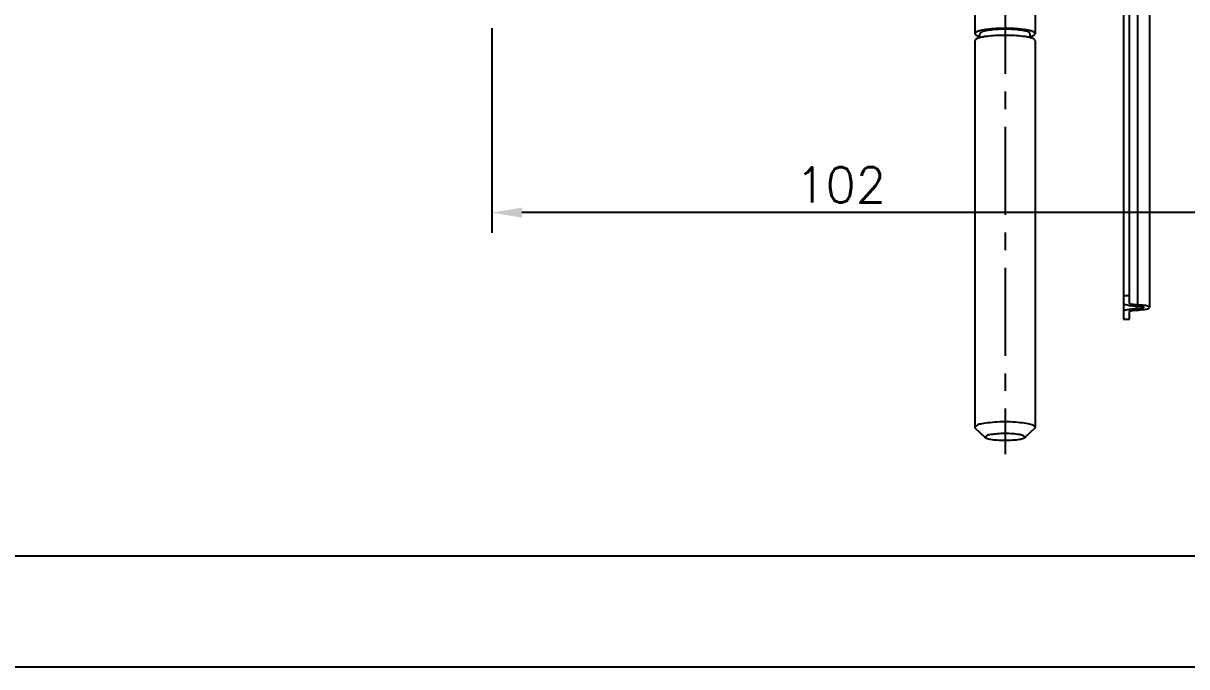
# Model space of a CAD drawing. Extents: x 10556 to 11150, y -5808 to -5388.
# Drawn here: x 10619.1 to 10734.7, y -5808.1 to -5744.2 of the extents above; entities that cross this region are included whole.
import ezdxf

# ---------------------------------------------------------------- set-up
doc = ezdxf.new("R2010")
doc.units = 0
doc.header["$LTSCALE"] = 7
doc.header["$MEASUREMENT"] = 0
doc.linetypes.add('CENTER', pattern=[2, 1.25, -0.25, 0.25, -0.25])
doc.layers.get('0').update_dxf_attribs({"color": 2, "linetype": 'CONTINUOUS'})
for name, color, linetype in [('CL', 1, 'CENTER'), ('D', 2, 'CONTINUOUS'), ('DWG', 7, 'CONTINUOUS')]:
    doc.layers.add(name, color=color, linetype=linetype)
doc.styles.add('GHS', font='ROMANS.shx', dxfattribs={"bigfont": 'GHS.shx'})

# ---------------------------------------------------------------- blocks, each defined once
blk = doc.blocks.new('BORDER')
blk.add_line((0, 0), (1, 0))

msp = doc.modelspace()

# ---------------------------------------------------------------- linework, layer by layer
at = {"color": 4}
msp.add_line((11136.5, -5797.09), (10587.5, -5797.09), dxfattribs=at)
at = {"layer": 'CL'}
msp.add_line((10716.67, -5586.44), (10716.67, -5786.98), dxfattribs=at)
at = {"layer": 'D'}
for p, q in [((10665.67, -5744.66), (10665.67, -5764.97)), ((10764.67, -5762.97), (10668.67, -5762.97))]:
    msp.add_line(p, q, dxfattribs=at)
msp.add_solid([(10668.67, -5762.47), (10668.67, -5763.47), (10665.67, -5762.97)], dxfattribs=at)
at = {"layer": 'DWG', "color": 2}
for p, q in [((10729.02, -5771.97), (10729.02, -5720.7)), ((10729.82, -5722.62), (10729.82, -5772.14)), ((10728.42, -5724.47), (10728.42, -5773.54)), ((10731.02, -5726.3), (10731.02, -5772.39)), ((10729.02, -5771.25), (10728.42, -5771.25)), ((10729.7, -5772.24), (10729.7, -5772.55)), ((10728.42, -5773.54), (10729.02, -5773.54)), ((10729.02, -5773.54), (10729.02, -5772.82))]:
    msp.add_line(p, q, dxfattribs=at)
at = {"layer": 'DWG'}
for p, q in [((10719.67, -5731.4), (10719.67, -5745.19)), ((10713.67, -5735.9), (10713.67, -5745.19)), ((10713.67, -5745.88), (10713.67, -5784.29)), ((10714.17, -5745.59), (10714.17, -5745.19)), ((10719.17, -5745.59), (10719.17, -5745.19)), ((10719.67, -5745.88), (10719.67, -5784.29)), ((10713.71, -5784.38), (10714.65, -5785.29)), ((10719.62, -5784.38), (10718.68, -5785.29))]:
    msp.add_line(p, q, dxfattribs=at)
for points in [[(10719.24, -5744.92), (10719.09, -5744.88), (10718.43, -5744.77), (10717.59, -5744.69), (10716.67, -5744.67), (10715.74, -5744.69), (10714.9, -5744.77), (10714.24, -5744.88), (10713.92, -5744.98)], [(10719.17, -5745.19), (10719.02, -5745.04), (10718.58, -5744.91), (10717.92, -5744.81), (10717.1, -5744.76), (10716.23, -5744.76), (10715.42, -5744.81), (10714.75, -5744.91), (10714.32, -5745.04), (10714.17, -5745.19)], [(10713.92, -5744.98), (10713.81, -5745.03), (10713.67, -5745.19)], [(10713.67, -5745.19), (10713.73, -5745.3)], [(10713.73, -5745.77), (10713.67, -5745.88)], [(10713.73, -5745.3), (10713.81, -5745.35), (10714.17, -5745.48)], [(10713.92, -5745.67), (10713.81, -5745.72), (10713.73, -5745.77)], [(10714.24, -5745.57), (10713.92, -5745.67)], [(10714.66, -5745.49), (10714.24, -5745.57)], [(10718.67, -5745.49), (10718.43, -5745.46), (10717.59, -5745.38), (10716.67, -5745.36), (10715.74, -5745.38), (10714.9, -5745.46), (10714.66, -5745.49)], [(10718.9, -5745.53), (10718.67, -5745.49)], [(10719.09, -5745.57), (10718.9, -5745.53)], [(10719.6, -5745.77), (10719.52, -5745.72), (10719.09, -5745.57)], [(10719.17, -5745.48), (10719.41, -5745.4)], [(10719.67, -5745.19), (10719.52, -5745.03), (10719.24, -5744.92)], [(10719.41, -5745.4), (10719.52, -5745.35), (10719.6, -5745.3)], [(10719.6, -5745.3), (10719.67, -5745.19)], [(10719.67, -5745.88), (10719.6, -5745.77)], [(10719.48, -5784.11), (10718.96, -5783.95), (10718.17, -5783.84), (10717.19, -5783.77), (10716.14, -5783.77), (10715.17, -5783.84), (10714.37, -5783.95), (10713.85, -5784.11), (10713.67, -5784.29)], [(10719.67, -5784.29), (10719.48, -5784.11)], [(10713.71, -5784.38), (10713.67, -5784.29)], [(10718.4, -5785.1), (10718.08, -5785.03), (10717.43, -5784.95), (10716.67, -5784.92), (10715.9, -5784.95), (10715.25, -5785.03), (10714.82, -5785.14), (10714.67, -5785.27)], [(10714.7, -5785.34), (10714.67, -5785.27)], [(10718.64, -5785.34), (10718.51, -5785.4), (10718.08, -5785.52), (10717.43, -5785.59), (10716.67, -5785.62), (10715.9, -5785.59), (10715.25, -5785.52), (10714.82, -5785.4), (10714.7, -5785.34)], [(10718.67, -5785.27), (10718.51, -5785.14), (10718.4, -5785.1)], [(10718.67, -5785.27), (10718.64, -5785.34)], [(10719.67, -5784.29), (10719.62, -5784.38)]]:
    msp.add_spline(points, degree=3, dxfattribs=at)
at = {"layer": 'DWG', "color": 2}
for points in [[(10728.42, -5771.97), (10728.48, -5772.04), (10728.65, -5772.11), (10728.93, -5772.17), (10729.28, -5772.21), (10729.7, -5772.24)], [(10729.7, -5772.55), (10729.28, -5772.57), (10728.93, -5772.62), (10728.65, -5772.67), (10728.48, -5772.74), (10728.42, -5772.82)], [(10729.82, -5772.14), (10729.56, -5772.12), (10729.33, -5772.1), (10729.16, -5772.06), (10729.05, -5772.01), (10729.02, -5771.97)], [(10729.7, -5772.24), (10729.95, -5772.26), (10730.17, -5772.29), (10730.32, -5772.32), (10730.41, -5772.37), (10730.41, -5772.39)], [(10730.41, -5772.39), (10730.41, -5772.42), (10730.32, -5772.46), (10730.17, -5772.5), (10729.95, -5772.53), (10729.7, -5772.55)], [(10731.01, -5772.39), (10731, -5772.36), (10730.91, -5772.3), (10730.73, -5772.24), (10730.48, -5772.19), (10730.17, -5772.16), (10729.82, -5772.14)], [(10729.82, -5772.65), (10730.17, -5772.63), (10730.48, -5772.59), (10730.73, -5772.55), (10730.91, -5772.49), (10731, -5772.43), (10731.01, -5772.39)], [(10729.02, -5772.82), (10729.05, -5772.77), (10729.16, -5772.73), (10729.33, -5772.69), (10729.56, -5772.66), (10729.82, -5772.65)]]:
    msp.add_spline(points, degree=3, dxfattribs=at)

# ---------------------------------------------------------------- block references
at = {"xscale": 594, "yscale": 420, "zscale": 594}
msp.add_blockref('BORDER', (10556.5, -5808.09), dxfattribs=at)

# ---------------------------------------------------------------- texts
at = {"layer": 'D', "insert": (10700.34, -5760.22), "char_height": 3.5, "attachment_point": 5, "style": 'GHS'}
msp.add_mtext('\\A1;102', dxfattribs=at)

doc.saveas('drawing.dxf')
